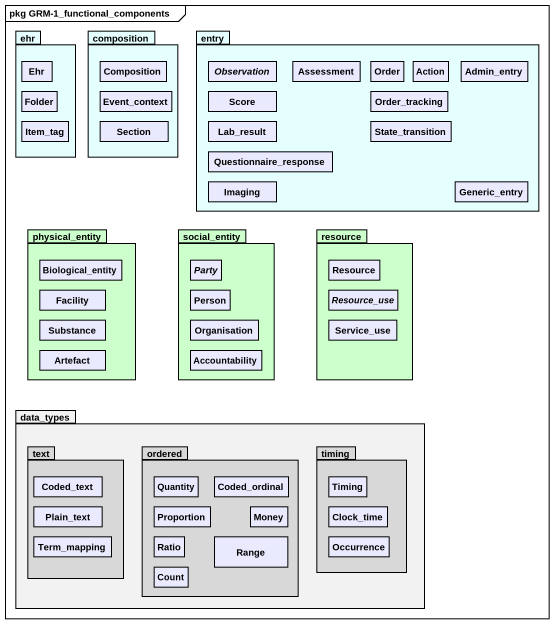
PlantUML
@startuml
mainframe pkg GRM-1_functional_components
hide circle
hide empty members
package ehr #E5FFFF {
  class Ehr #EAEAFF
  class "Folder" as Folder_ #EAEAFF
  class Item_tag #EAEAFF
}
package composition #E5FFFF {
  class Composition #EAEAFF
  class Event_context #EAEAFF
  class Section #EAEAFF
}
package entry #E5FFFF {
  abstract class Observation #EAEAFF
  class Assessment #EAEAFF
  class Order #EAEAFF
  class "Action" as Action_ #EAEAFF
  class Admin_entry #EAEAFF
  class Lab_result #EAEAFF
  class Score #EAEAFF
  class Order_tracking #EAEAFF
  class State_transition #EAEAFF
  class Questionnaire_response #EAEAFF
  class Imaging #EAEAFF
  class Generic_entry #EAEAFF
}
package physical_entity #CCFFCC {
  class Biological_entity #EAEAFF
  class Facility #EAEAFF
  class Substance #EAEAFF
  class Artefact #EAEAFF
}
package social_entity #CCFFCC {
  abstract class Party #EAEAFF
  class "Person" as Person_ #EAEAFF
  class Organisation #EAEAFF
  class Accountability #EAEAFF
}
package resource #CCFFCC {
  class Resource #EAEAFF
  abstract class Resource_use #EAEAFF
  class Service_use #EAEAFF
}
package data_types #F2F2F2 {
  package text #D8D8D8 {
    class Coded_text #EAEAFF
    class Plain_text #EAEAFF
    class Term_mapping #EAEAFF
  }
  package ordered #D8D8D8 {
    class Quantity #EAEAFF
    class Proportion #EAEAFF
    class Coded_ordinal #EAEAFF
    class Money #EAEAFF
    class Ratio #EAEAFF
    class Range #EAEAFF
    class Count #EAEAFF
  }
  package timing #D8D8D8 {
    class Timing #EAEAFF
    class Clock_time #EAEAFF
    class Occurrence #EAEAFF
  }
}
@enduml
